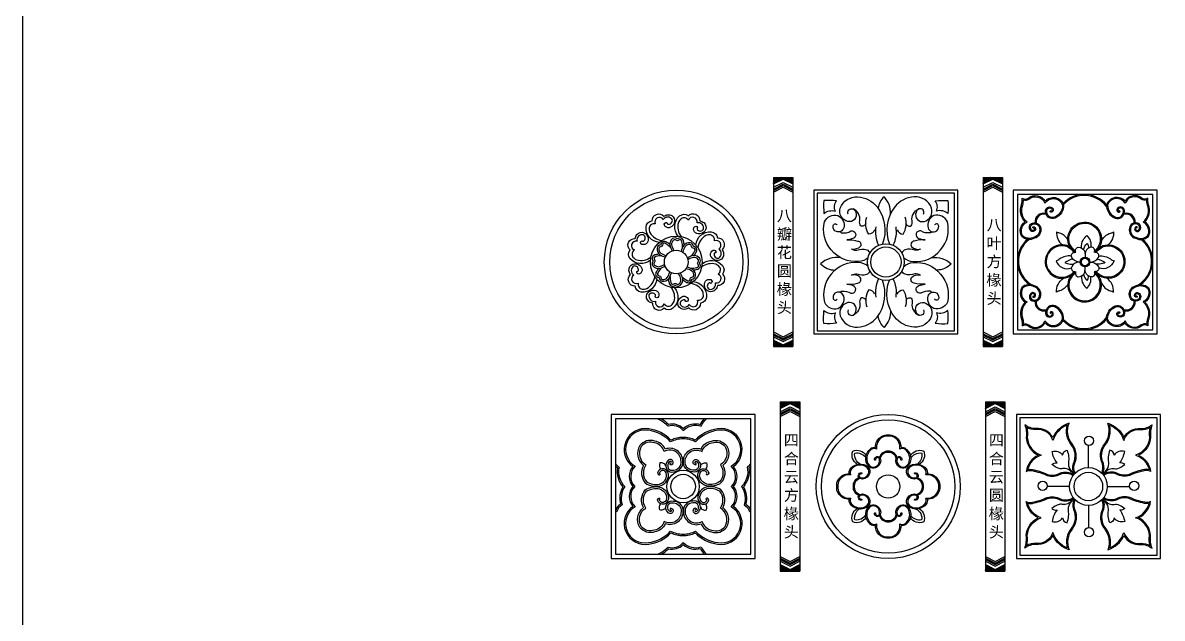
# Model space of a CAD drawing. Extents: x -66030 to 95157, y -13132 to 45879.
# Drawn here: x -66009 to -62842, y -458 to 1197 of the extents above; entities that cross this region are included whole.
import ezdxf

# ---------------------------------------------------------------- set-up
doc = ezdxf.new("R2010")
doc.units = 0
doc.header["$LTSCALE"] = 100
doc.header["$MEASUREMENT"] = 0
for name, color, linetype in [('3', 11, 'CONTINUOUS'), ('4', 121, 'CONTINUOUS'), ('BH', 21, 'CONTINUOUS'), ('TEXT', 105, 'CONTINUOUS')]:
    doc.layers.add(name, color=color, linetype=linetype)
doc.styles.add('HZ', font='simhei.ttf')

# ---------------------------------------------------------------- blocks, each defined once
blk = doc.blocks.new('A$C16F37A51')
at = {"layer": '3'}
for p, q in [((0, 469.8), (0, 0)), ((0, 469.8), (54.4, 469.8)), ((0, 469.8), (0, 451.8)), ((0, 451.8), (27.2, 465.4)), ((0, 442.5), (27.2, 456.1)), ((0, 437.8), (27.2, 451.4)), ((0, 434), (27.2, 447.6)), ((27.2, 465.4), (54.4, 451.8)), ((27.2, 456.1), (54.4, 442.5)), ((27.2, 451.4), (54.4, 437.8)), ((27.2, 447.6), (54.4, 434)), ((54.4, 469.8), (54.4, 0)), ((54.4, 469.8), (54.4, 451.8)), ((0, 429.3), (27.2, 442.9)), ((0, 442.5), (0, 437.8)), ((0, 434), (0, 429.3)), ((27.2, 442.9), (54.4, 429.3)), ((54.4, 442.5), (54.4, 437.8)), ((54.4, 434), (54.4, 429.3)), ((0, 40.5), (27.2, 26.9)), ((0, 35.8), (27.2, 22.2)), ((0, 32), (27.2, 18.4)), ((27.2, 26.9), (54.4, 40.5)), ((27.2, 22.2), (54.4, 35.8)), ((27.2, 18.4), (54.4, 32)), ((54.4, 35.8), (54.4, 40.5)), ((54.4, 27.3), (54.4, 32)), ((0, 27.3), (27.2, 13.7)), ((0, 18), (27.2, 4.4)), ((0, 0), (54.4, 0)), ((27.2, 13.7), (54.4, 27.3)), ((27.2, 4.4), (54.4, 18)), ((54.4, 0), (54.4, 18))]:
    blk.add_line(p, q, dxfattribs=at)
at = {"layer": 'BH'}
for p, q in [((11.9, 457.8), (0, 469.6)), ((10.5, 457), (0, 467.5)), ((9, 456.3), (0, 465.4)), ((7.6, 455.6), (0, 463.3)), ((6.2, 454.9), (0, 461.1)), ((4.8, 454.2), (0, 459)), ((3.4, 453.5), (0, 456.9)), ((2, 452.8), (0, 454.8)), ((0.6, 452.1), (0, 452.7)), ((13.3, 458.5), (1.9, 469.8)), ((14.7, 459.2), (4, 469.8)), ((16.1, 459.9), (6.2, 469.8)), ((17.5, 460.6), (8.3, 469.8)), ((18.9, 461.3), (10.4, 469.8)), ((20.4, 462), (12.5, 469.8)), ((21.8, 462.7), (14.7, 469.8)), ((23.2, 463.4), (16.8, 469.8)), ((24.6, 464.1), (18.9, 469.8)), ((26, 464.8), (21, 469.8)), ((27.9, 465.1), (23.1, 469.8)), ((32.1, 462.9), (25.3, 469.8)), ((36.4, 460.8), (27.4, 469.8)), ((40.6, 458.7), (29.5, 469.8)), ((44.9, 456.6), (31.6, 469.8)), ((49.1, 454.4), (33.7, 469.8)), ((53.4, 452.3), (35.9, 469.8)), ((54.4, 453.4), (38, 469.8)), ((54.4, 455.6), (40.1, 469.8)), ((54.4, 457.7), (42.2, 469.8)), ((54.4, 459.8), (44.4, 469.8)), ((54.4, 461.9), (46.5, 469.8)), ((54.4, 464), (48.6, 469.8)), ((54.4, 466.2), (50.7, 469.8)), ((54.4, 468.3), (52.8, 469.8)), ((15.9, 0), (0, 15.9)), ((13.8, 0), (0, 13.8)), ((11.7, 0), (0, 11.7)), ((9.6, 0), (0, 9.6)), ((7.5, 0), (0, 7.5)), ((5.3, 0), (0, 5.3)), ((3.2, 0), (0, 3.2)), ((1.1, 0), (0, 1.1)), ((18.1, 0), (0.1, 17.9)), ((20.2, 0), (4.4, 15.8)), ((22.3, 0), (8.6, 13.7)), ((24.4, 0), (12.9, 11.6)), ((26.6, 0), (17.1, 9.4)), ((28.7, 0), (21.4, 7.3)), ((30.8, 0), (25.6, 5.2)), ((32.9, 0), (28.1, 4.8)), ((35, 0), (29.5, 5.6)), ((37.2, 0), (30.9, 6.3)), ((39.3, 0), (32.3, 7)), ((41.4, 0), (33.7, 7.7)), ((43.5, 0), (35.1, 8.4)), ((45.6, 0), (36.6, 9.1)), ((47.8, 0), (38, 9.8)), ((49.9, 0), (39.4, 10.5)), ((52, 0), (40.8, 11.2)), ((54.1, 0), (42.2, 11.9)), ((54.4, 1.9), (43.6, 12.6)), ((54.4, 4), (45, 13.3)), ((54.4, 6.1), (46.5, 14)), ((54.4, 8.2), (47.9, 14.7)), ((54.4, 10.4), (49.3, 15.5)), ((54.4, 12.5), (50.7, 16.2)), ((54.4, 14.6), (52.1, 16.9)), ((54.4, 16.7), (53.5, 17.6))]:
    blk.add_line(p, q, dxfattribs=at)

msp = doc.modelspace()

# ---------------------------------------------------------------- linework, layer by layer
at = {"layer": '3', "color": 2}
msp.add_lwpolyline([(95156.9, -13132.3), (-66009.4, -13132.3), (-66009.4, 45878.9), (95156.9, 45878.9)], close=True, dxfattribs=at)
at = {"layer": '4'}
for p, q in [((-63047.4, -39), (-63047.4, 23)), ((-63099.9, -91.5), (-63161.9, -91.5)), ((-62994.9, -91.5), (-62933, -91.5)), ((-63047.4, -144), (-63047.4, -206))]:
    msp.add_line(p, q, dxfattribs=at)
for points in [[(-63801.3, 341.3), (-63419.3, 341.3), (-63419.3, 723.3), (-63801.3, 723.3)], [(-63244.7, 344.3), (-62868.7, 344.3), (-62868.7, 720.3), (-63244.7, 720.3)], [(-64361.9, -279.5), (-63985.9, -279.5), (-63985.9, 96.5), (-64361.9, 96.5)], [(-63238.4, -282.5), (-62856.4, -282.5), (-62856.4, 99.5), (-63238.4, 99.5)]]:
    msp.add_lwpolyline(points, close=True, dxfattribs=at)
for points in [[(-63782.7, 703, 0.048632), (-63782.5, 667, -0.247805), (-63750.5, 673.7, -0.29652), (-63747.3, 702.5, 0.055893)], [(-63437.8, 703, -0.048632), (-63438.1, 667, 0.247805), (-63470.1, 673.7, 0.29652), (-63473.3, 702.5, -0.055893)], [(-63782.7, 361.6, -0.048632), (-63782.5, 397.6, 0.247805), (-63750.5, 390.9, 0.29652), (-63747.3, 362.1, -0.055893)], [(-63437.8, 361.6, 0.048632), (-63438.1, 397.6, -0.247805), (-63470.1, 390.9, -0.29652), (-63473.3, 362.1, 0.055893)], [(-64033.8, -91.5, 0.357101), (-64034.3, -35.8, 0.800016), (-64078.1, 68.5, 0.172347), (-64140, 37.4, 0.110982), (-64173.9, 45, 0.110982), (-64207.8, 37.4, 0.172347), (-64269.7, 68.5, 0.800016), (-64313.5, -35.8, 0.357101), (-64313.9, -91.5, 0.357101), (-64313.5, -147.1, 0.800016), (-64269.7, -251.5, 0.172347), (-64207.8, -220.4, 0.110982), (-64173.9, -228, 0.110982), (-64140, -220.4, 0.172347), (-64078.1, -251.5, 0.800016), (-64034.3, -147.1, 0.357101)], [(-64039.2, -91.5, 0.413727), (-64040.4, -35.1, 0.836274), (-64077.5, 64.6, 0.180205), (-64139.1, 32.5, 0.120792), (-64173.9, 41, 0.120792), (-64208.7, 32.5, 0.180205), (-64270.3, 64.6, 0.836274), (-64307.3, -35.1, 0.413727), (-64308.6, -91.5, 0.413727), (-64307.3, -147.9, 0.836274), (-64270.3, -247.5, 0.180205), (-64208.7, -215.4, 0.120792), (-64173.9, -224, 0.120792), (-64139.1, -215.4, 0.180205), (-64077.5, -247.5, 0.836274), (-64040.4, -147.9, 0.413727)], [(-63565.6, -17.4, -0.804951), (-63568.6, -17.2, 0.793971), (-63579.3, -14, 0.337533), (-63570.9, -35.4, 0.194777), (-63556.8, -36.7, 0.273678), (-63544.3, -16.7, 0.248763), (-63556.4, 11.2, 0.298963), (-63571.5, 12.6, 0.28613), (-63586.4, 44.9, 0.147114), (-63603.9, 48.7, 0.147114), (-63621.3, 44.9, 0.28613), (-63636.2, 12.6, 0.298963), (-63651.4, 11.2, 0.248763), (-63663.4, -16.7, 0.273678), (-63650.9, -36.7, 0.194777), (-63636.8, -35.4, 0.337533), (-63628.4, -14, 0.793971), (-63639.1, -17.2, -0.804951), (-63642.1, -17.4, -0.796824), (-63625.8, -12.5, -0.34655), (-63635.1, -37.9, -0.202843), (-63651.9, -39.5, -0.278421), (-63666.4, -16.6, -0.246929), (-63653.1, 13.6, -0.217487), (-63639.5, 16.9, -0.252585), (-63622.9, 47.4, -0.146227), (-63603.9, 51.7, -0.146227), (-63584.8, 47.4, -0.252585), (-63568.2, 16.9, -0.217487), (-63554.6, 13.6, -0.246929), (-63541.3, -16.6, -0.278421), (-63555.8, -39.5, -0.202843), (-63572.6, -37.9, -0.34655), (-63581.9, -12.5, -0.796824)]]:
    msp.add_lwpolyline(points, format="xyb", close=True, dxfattribs=at)
for points in [[(-63715.1, 665.3, -0.269515), (-63713.5, 677.8, -0.5949), (-63694.2, 670.1, -0.613022), (-63716.5, 645.1, -0.42645), (-63737.1, 682, -0.330325), (-63689, 713.4, -0.216858), (-63634.6, 685.5, -0.256798), (-63619.9, 582.4, -0.256798)], [(-63597.5, 666.2, 0.203178), (-63615.3, 713.8, 0.175607), (-63632, 682)], [(-63505.4, 665.3, 0.269515), (-63507, 677.8, 0.5949), (-63526.4, 670.1, 0.613022), (-63504, 645.1, 0.42645), (-63483.4, 682, 0.330325), (-63531.5, 713.4, 0.216858), (-63585.9, 685.5, 0.256798), (-63600.7, 582.4, 0.256798)], [(-63200.9, 627, -0.19702), (-63201.5, 629.9, -0.608642), (-63194.8, 621.7, -0.561729), (-63207.8, 619.8, -0.56529), (-63202.5, 640.5, -0.473054), (-63180.1, 626.6, -0.390534), (-63197.2, 598.2, -0.299807), (-63232.8, 603, -0.392408), (-63223.2, 643.9, -0.285038), (-63233.2, 691.3, 0.087221), (-63231.3, 709.7, 0.287387), (-63214.5, 709.7, -0.459311), (-63167.8, 701.6, -0.559506), (-63116.3, 691.9, -0.30887), (-63140.2, 654, -0.515555), (-63166.3, 672.4, -0.662486), (-63149.1, 683.5, -0.357688), (-63145.2, 674.5, -0.514208), (-63153.8, 671.9, -0.552186), (-63152, 674.3)], [(-63200.9, 627, -0.652943), (-63197.7, 622.6, -0.524273), (-63205.2, 621.5, -0.589629), (-63201.5, 637.6, -0.47754), (-63183.1, 626, -0.395498), (-63198.2, 601, -0.298005), (-63230.4, 604.9, -0.427938), (-63218.1, 643.3, -0.317902), (-63230.1, 690.7, 0.123173), (-63228.4, 705.1, 0.219613), (-63212.7, 707.3, -0.511561), (-63168.4, 695.9, -0.610675), (-63119.2, 691.2, -0.303607), (-63141.4, 656.8, -0.516896), (-63163.2, 672.5, -0.658852), (-63149.9, 681.3, -0.289168), (-63147.5, 675.4, -0.400964), (-63152, 674.3, -0.559805)], [(-62912.6, 627, 0.19702), (-62911.9, 629.9, 0.608642), (-62918.7, 621.7, 0.561729), (-62905.7, 619.8, 0.56529), (-62911, 640.5, 0.473054), (-62933.3, 626.6, 0.390534), (-62916.3, 598.2, 0.299807), (-62880.7, 603, 0.392408), (-62890.3, 643.9, 0.285038), (-62880.3, 691.3, -0.087221), (-62882.1, 709.7, -0.287387), (-62898.9, 709.7, 0.459311), (-62945.6, 701.6, 0.559506), (-62997.1, 691.9, 0.30887), (-62973.3, 654, 0.515555), (-62947.2, 672.4, 0.662486), (-62964.3, 683.5, 0.357688), (-62968.2, 674.5, 0.514208), (-62959.6, 671.9, 0.552186), (-62961.5, 674.3)], [(-62912.6, 627, 0.652943), (-62915.8, 622.6, 0.524273), (-62908.2, 621.5, 0.589629), (-62912, 637.6, 0.47754), (-62930.3, 626, 0.395498), (-62915.3, 601, 0.298005), (-62883, 604.9, 0.427938), (-62895.3, 643.3, 0.317902), (-62883.3, 690.7, -0.123173), (-62885.1, 705.1, -0.219613), (-62900.7, 707.3, 0.511561), (-62945.1, 695.9, 0.610675), (-62994.2, 691.2, 0.303607), (-62972, 656.8, 0.516896), (-62950.2, 672.5, 0.658852), (-62963.5, 681.3, 0.289168), (-62965.9, 675.4, 0.400964), (-62961.5, 674.3, 0.559805)], [(-64240.1, 586.7, -0.408398), (-64277.1, 629.6, -0.350653), (-64260.1, 646.9, -0.702404), (-64227.7, 659.5, -0.125625), (-64216.2, 663.8, -0.325477), (-64198.4, 652.8, -0.42897), (-64212.5, 627.3, -0.316256), (-64226, 634.5, -0.689955), (-64218.8, 642, 0.189748), (-64216.8, 637.7, 0.575239), (-64204.2, 650.6, 0.538901), (-64229.1, 650.3, 0.949757), (-64251.5, 638.3, 0.417254), (-64268.2, 627.3, 0.110334), (-64266.6, 614, 0.227459), (-64233.3, 591.9, 0.227459)], [(-64187.8, 604.1, -0.408398), (-64183.6, 660.6, -0.350653), (-64159.4, 660.8, -0.702404), (-64127.5, 646.8, -0.125625), (-64116.4, 641.7, -0.325477), (-64111.6, 621.4, -0.42897), (-64139.5, 613.3, -0.316256), (-64144, 627.9, -0.689955), (-64133.6, 628.1, 0.189748), (-64135.3, 623.6, 0.575239), (-64117.2, 623.8, 0.538901), (-64135.1, 641.3, 0.949757), (-64159.4, 648.6, 0.417254), (-64179, 652.6, 0.110334), (-64187.2, 642.1, 0.227459), (-64179.3, 602.9, 0.227459)], [(-63666.5, 638.2, -0.43223), (-63680.2, 632.6, -0.205453), (-63683, 646.9, 0.348881), (-63701.6, 679.7)], [(-63554.1, 638.2, 0.43223), (-63540.3, 632.6, 0.205453), (-63537.5, 646.9, -0.348881), (-63519, 679.7)], [(-63659.8, 544.4, -0.178514), (-63686, 534, -0.251627), (-63762.5, 566, -0.243563), (-63781.1, 643.9, -0.375486), (-63743.5, 661.3, -0.361926), (-63727.5, 627, -0.419697), (-63747.9, 616.7, -0.324208), (-63757.2, 632.1, -0.782332), (-63745.6, 635.2)], [(-63641.6, 621.8, -0.320159), (-63658.1, 609.7, -0.222829), (-63663.6, 657)], [(-63578.9, 621.8, 0.320159), (-63562.5, 609.7, 0.222829), (-63556.9, 657)], [(-63560.7, 544.4, 0.178514), (-63534.6, 534, 0.251627), (-63458.1, 566, 0.243563), (-63439.4, 643.9, 0.375486), (-63477.1, 661.3, 0.361926), (-63493.1, 627, 0.419697), (-63472.6, 616.7, 0.324208), (-63463.4, 632.1, 0.782332), (-63475, 635.2)], [(-63083.8, 559.3, -0.119553), (-63102.4, 581.9, -0.582567), (-63046.9, 642, -0.629567), (-63029.7, 559.3)], [(-63083.4, 562.8, -0.110978), (-63099.6, 583, -0.580806), (-63047.6, 639, -0.614828), (-63030.1, 562.9)], [(-64264.8, 537.4, -0.408398), (-64321.3, 541.6, -0.350653), (-64321.5, 565.8, -0.702404), (-64307.5, 597.7, -0.125625), (-64302.4, 608.9, -0.325477), (-64282.1, 613.6, -0.42897), (-64274, 585.7, -0.316256), (-64288.6, 581.2, -0.689955), (-64288.8, 591.6, 0.189748), (-64284.4, 590, 0.575239), (-64284.6, 608, 0.538901), (-64302, 590.2, 0.949757), (-64309.3, 565.8, 0.417254), (-64313.4, 546.2, 0.110334), (-64302.9, 538, 0.227459), (-64263.7, 546, 0.227459)], [(-64138.6, 579.4, -0.408398), (-64095.6, 616.3, -0.350653), (-64078.4, 599.4, -0.702404), (-64065.7, 567, -0.125625), (-64061.4, 555.5, -0.325477), (-64072.4, 537.7, -0.42897), (-64097.9, 551.8, -0.316256), (-64090.7, 565.2, -0.689955), (-64083.2, 558.1, 0.189748), (-64087.6, 556.1, 0.575239), (-64074.6, 543.4, 0.538901), (-64074.9, 568.4, 0.949757), (-64087, 590.8, 0.417254), (-64098, 607.5, 0.110334), (-64111.2, 605.9, 0.227459), (-64133.3, 572.5, 0.227459)], [(-63735.5, 617.6, 0.755907), (-63732.6, 613.6, 0.184489), (-63707.7, 618.6, -0.989185), (-63701.8, 597.9, -0.062992), (-63718.9, 593.8, -0.096609), (-63688.8, 590.7, -0.548969), (-63681.4, 575.3, -0.271599), (-63706, 568.4, 0.167418), (-63690.8, 565.5, -0.13384), (-63663.7, 566.5, -0.193026), (-63654.7, 557.4, -0.193026)], [(-63485, 617.6, -0.755907), (-63487.9, 613.6, -0.184489), (-63512.9, 618.6, 0.989185), (-63518.7, 597.9, 0.062992), (-63501.6, 593.8, 0.096609), (-63531.8, 590.7, 0.548969), (-63539.1, 575.3, 0.271599), (-63514.5, 568.4, -0.167418), (-63529.8, 565.5, 0.13384), (-63556.8, 566.5, 0.193026), (-63565.9, 557.4, 0.193026)], [(-63104.6, 594.7, 0.178234), (-63127.7, 612.8, -0.218952), (-63136, 616.3, 0.240963), (-63120.6, 580.2, 0.240963)], [(-63066.6, 571.4, -0.170825), (-63061.9, 593.1, -0.088553), (-63051.7, 605.7, -0.244799), (-63040.6, 573.6)], [(-63012, 588.6, -0.220127), (-62985.7, 612.8, 0.218952), (-62977.5, 616.3, -0.240963), (-62992.8, 580.2, -0.240963)], [(-64211, 581.4, 0.038078), (-64219.2, 587, 0.644619), (-64236.2, 579.7, 0.350721), (-64246.5, 571.1, 0.259829), (-64239.3, 553.2, 0.086027), (-64223, 546)], [(-64209.1, 572.9, 0.069172), (-64222.3, 583, 0.677332), (-64231.2, 579.6, -0.399306), (-64236.1, 574.7, 0.343145), (-64241.5, 570.2, 0.252675), (-64236.3, 557.2, 0.091942), (-64220.5, 550.5)], [(-64171, 579.8, 0.038078), (-64172.8, 589.5, 0.644619), (-64190, 596.4, 0.350721), (-64203.4, 597.5, 0.259829), (-64210.9, 579.8, 0.086027), (-64204.5, 563.2)], [(-64175.6, 572.4, 0.069172), (-64177.8, 588.8, 0.677332), (-64186.5, 592.8, -0.399306), (-64193.4, 592.8, 0.343145), (-64200.4, 593.4, 0.252675), (-64206, 580.5, 0.091942), (-64199.5, 564.6)], [(-64143.8, 550.3, 0.038078), (-64138.2, 558.5, 0.644619), (-64145.5, 575.5, 0.350721), (-64154.2, 585.7, 0.259829), (-64172.1, 578.5, 0.086027), (-64179.3, 562.3)], [(-64152.3, 548.3, 0.069172), (-64142.3, 561.5, 0.677332), (-64145.6, 570.5, -0.399306), (-64150.5, 575.4, 0.343145), (-64155, 580.8, 0.252675), (-64168, 575.6, 0.091942), (-64174.7, 559.8)], [(-63083.8, 559.3, 0.119553), (-63106.3, 578, 0.582567), (-63166.4, 522.5, 0.629567), (-63083.8, 505.3)], [(-63087.3, 559, 0.110978), (-63107.4, 575.2, 0.580806), (-63163.5, 523.2, 0.614828), (-63087.3, 505.6)], [(-63070, 532.3, -0.303937), (-63093.6, 545.2, -0.578533), (-63085.9, 559, -0.06427), (-63082.1, 559.4, -0.519298), (-63075.8, 573.8, -0.312385), (-63057.6, 560.8, -0.052343), (-63056.7, 545.6)], [(-63060.8, 566.5, -0.17074), (-63050.7, 584, -0.119578), (-63046.7, 571.5, -0.119578)], [(-63043.4, 532.3, 0.303937), (-63019.8, 545.2, 0.578533), (-63027.6, 559, 0.06427), (-63031.3, 559.4, 0.519298), (-63037.7, 573.8, 0.312385), (-63055.8, 560.8, 0.052343), (-63056.7, 545.6)], [(-63029.7, 559.3, -0.119553), (-63007.1, 578, -0.582567), (-62947.1, 522.5, -0.629567), (-63029.7, 505.3)], [(-63026.2, 559, -0.110978), (-63006, 575.2, -0.580806), (-62950, 523.2, -0.614828), (-63026.1, 505.6)], [(-64240.5, 554.3, 0.038078), (-64250.2, 552.4, 0.644619), (-64257.1, 535.3, 0.350721), (-64258.2, 521.9, 0.259829), (-64240.5, 514.3, 0.086027), (-64223.9, 520.7)], [(-64233.1, 549.7, 0.069172), (-64249.5, 547.4, 0.677332), (-64253.5, 538.7, -0.399306), (-64253.5, 531.8, 0.343145), (-64254.2, 524.8, 0.252675), (-64241.2, 519.3, 0.091942), (-64225.3, 525.7)], [(-64145.5, 510.2, 0.038078), (-64135.7, 512.1, 0.644619), (-64128.8, 529.2, 0.350721), (-64127.7, 542.6, 0.259829), (-64145.5, 550.2, 0.086027), (-64162.1, 543.8)], [(-64152.8, 514.9, 0.069172), (-64136.4, 517.1, 0.677332), (-64132.4, 525.8, -0.399306), (-64132.5, 532.7, 0.343145), (-64131.8, 539.7, 0.252675), (-64144.7, 545.2, 0.091942), (-64160.6, 538.8)], [(-63736.3, 544.2, 0.234992), (-63791.8, 527.2, 0.218375), (-63751.3, 510.1)], [(-63484.3, 544.2, -0.234992), (-63428.7, 527.2, -0.218375), (-63469.3, 510.1)], [(-63094.8, 548.9, 0.186897), (-63127.3, 540.9, -0.152478), (-63137.3, 535.4, 0.408933), (-63094.8, 515.7, 0.408933)], [(-63090.3, 540.4, 0.121484), (-63112.9, 530.6, 0.036176), (-63106.1, 528.5, 0.133536), (-63088.1, 526.4, 0.133536)], [(-63023.1, 540.4, -0.121484), (-63000.6, 530.6, -0.036176), (-63007.4, 528.5, -0.133536), (-63025.3, 526.4, -0.133536)], [(-63018.6, 548.9, -0.186897), (-62986.2, 540.9, 0.152478), (-62976.2, 535.4, -0.408933), (-63018.6, 515.7, -0.408933)], [(-64247.4, 485.1, -0.408398), (-64290.4, 448.2, -0.350653), (-64307.6, 465.1, -0.702404), (-64320.2, 497.5, -0.125625), (-64324.6, 509, -0.325477), (-64313.5, 526.8, -0.42897), (-64288.1, 512.8, -0.316256), (-64295.2, 499.3, -0.689955), (-64302.7, 506.4, 0.189748), (-64298.4, 508.4, 0.575239), (-64311.3, 521.1, 0.538901), (-64311.1, 496.1, 0.949757), (-64299, 473.7, 0.417254), (-64288, 457, 0.110334), (-64274.7, 458.6, 0.227459), (-64252.7, 492, 0.227459)], [(-64242.1, 514.2, 0.038078), (-64247.7, 506, 0.644619), (-64240.5, 489, 0.350721), (-64231.8, 478.8, 0.259829), (-64213.9, 486, 0.086027), (-64206.7, 502.2)], [(-64233.7, 516.2, 0.069172), (-64243.7, 503, 0.677332), (-64240.4, 494, -0.399306), (-64235.5, 489.2, 0.343145), (-64231, 483.7, 0.252675), (-64217.9, 488.9, 0.091942), (-64211.2, 504.8)], [(-64176.9, 491.6, 0.069172), (-64163.7, 481.5, 0.677332), (-64154.7, 484.9, -0.399306), (-64149.9, 489.8, 0.343145), (-64144.4, 494.3, 0.252675), (-64149.7, 507.3, 0.091942), (-64165.5, 514)], [(-64174.9, 483.1, 0.038078), (-64166.8, 477.5, 0.644619), (-64149.7, 484.8, 0.350721), (-64139.5, 493.5, 0.259829), (-64146.7, 511.3, 0.086027), (-64163, 518.6)], [(-64121.2, 527.1, -0.408398), (-64064.7, 522.9, -0.350653), (-64064.4, 498.7, -0.702404), (-64078.4, 466.8, -0.125625), (-64083.5, 455.6, -0.325477), (-64103.9, 450.9, -0.42897), (-64112, 478.8, -0.316256), (-64097.3, 483.3, -0.689955), (-64097.1, 472.9, 0.189748), (-64101.6, 474.5, 0.575239), (-64101.4, 456.5, 0.538901), (-64083.9, 474.3, 0.949757), (-64076.6, 498.7, 0.417254), (-64072.6, 518.3, 0.110334), (-64083.1, 526.5, 0.227459), (-64122.3, 518.5, 0.227459)], [(-63659.8, 520.2, 0.178514), (-63686, 530.6, 0.251627), (-63762.5, 498.6, 0.243563), (-63781.1, 420.7, 0.375486), (-63743.5, 403.3, 0.361926), (-63727.5, 437.6, 0.419697), (-63747.9, 447.9, 0.324208), (-63757.2, 432.5, 0.782332), (-63745.6, 429.4)], [(-63735.5, 447, -0.755907), (-63732.6, 451, -0.184489), (-63707.7, 446, 0.989185), (-63701.8, 466.7, 0.062992), (-63718.9, 470.8, 0.096609), (-63688.8, 473.9, 0.548969), (-63681.4, 489.3, 0.271599), (-63706, 496.2, -0.167418), (-63690.8, 499.1, 0.13384), (-63663.7, 498.1, 0.193026), (-63654.7, 507.2, 0.193026)], [(-63485, 447, 0.755907), (-63487.9, 451, 0.184489), (-63512.9, 446, -0.989185), (-63518.7, 466.7, -0.062992), (-63501.6, 470.8, -0.096609), (-63531.8, 473.9, -0.548969), (-63539.1, 489.3, -0.271599), (-63514.5, 496.2, 0.167418), (-63529.8, 499.1, -0.13384), (-63556.8, 498.1, -0.193026), (-63565.9, 507.2, -0.193026)], [(-63560.7, 520.2, -0.178514), (-63534.6, 530.6, -0.251627), (-63458.1, 498.6, -0.243563), (-63439.4, 420.7, -0.375486), (-63477.1, 403.3, -0.361926), (-63493.1, 437.6, -0.419697), (-63472.6, 447.9, -0.324208), (-63463.4, 432.5, -0.782332), (-63475, 429.4)], [(-63070, 532.3, 0.303937), (-63093.6, 519.4, 0.578533), (-63085.9, 505.6, 0.06427), (-63082.1, 505.2, 0.519298), (-63075.8, 490.8, 0.312385), (-63057.6, 503.8, 0.052343), (-63056.7, 519)], [(-63043.4, 532.3, -0.303937), (-63019.8, 519.4, -0.578533), (-63027.6, 505.6, -0.06427), (-63031.3, 505.2, -0.519298), (-63037.7, 490.8, -0.312385), (-63055.8, 503.8, -0.052343), (-63056.7, 519)], [(-64215, 484.7, 0.038078), (-64213.1, 475, 0.644619), (-64196, 468.1, 0.350721), (-64182.6, 467, 0.259829), (-64175, 484.7, 0.086027), (-64181.4, 501.3)], [(-64210.4, 492.1, 0.069172), (-64208.2, 475.7, 0.677332), (-64199.4, 471.7, -0.399306), (-64192.6, 471.7, 0.343145), (-64185.5, 471.1, 0.252675), (-64180, 484, 0.091942), (-64186.4, 499.9)], [(-64145.8, 477.8, -0.408398), (-64108.9, 434.9, -0.350653), (-64125.8, 417.6, -0.702404), (-64158.3, 405, -0.125625), (-64169.7, 400.7, -0.325477), (-64187.5, 411.7, -0.42897), (-64173.5, 437.2, -0.316256), (-64160, 430, -0.689955), (-64167.2, 422.5, 0.189748), (-64169.2, 426.8, 0.575239), (-64181.8, 413.9, 0.538901), (-64156.8, 414.2, 0.949757), (-64134.4, 426.3, 0.417254), (-64117.7, 437.2, 0.110334), (-64119.3, 450.5, 0.227459), (-64152.7, 472.6, 0.227459)], [(-63715.1, 399.3, 0.269515), (-63713.5, 386.8, 0.5949), (-63694.2, 394.5, 0.613022), (-63716.5, 419.5, 0.42645), (-63737.1, 382.6, 0.330325), (-63689, 351.2, 0.216858), (-63634.6, 379.1, 0.256798), (-63619.9, 482.2, 0.256798)], [(-63505.4, 399.3, -0.269515), (-63507, 386.8, -0.5949), (-63526.4, 394.5, -0.613022), (-63504, 419.5, -0.42645), (-63483.4, 382.6, -0.330325), (-63531.5, 351.2, -0.216858), (-63585.9, 379.1, -0.256798), (-63600.7, 482.2, -0.256798)], [(-63104.6, 469.9, -0.178234), (-63127.7, 451.8, 0.218952), (-63136, 448.3, -0.267976), (-63117.1, 487, -0.240963)], [(-63083.8, 505.3, 0.119553), (-63102.4, 482.7, 0.582567), (-63046.9, 422.6, 0.629567), (-63029.7, 505.3)], [(-63083.4, 501.8, 0.110978), (-63099.6, 481.6, 0.580806), (-63047.6, 425.6, 0.614828), (-63030.1, 501.7)], [(-63066.6, 493.2, 0.170825), (-63061.9, 471.5, 0.088553), (-63051.7, 458.9, 0.244799), (-63040.6, 491)], [(-63060.8, 498.1, 0.17074), (-63050.7, 480.6, 0.119578), (-63046.7, 493.1, 0.119578)], [(-63012, 476, 0.220127), (-62985.7, 451.8, -0.218952), (-62977.5, 448.3, 0.267976), (-62996.3, 487, 0.240963)], [(-64198.1, 460.4, -0.408398), (-64202.4, 403.9, -0.350653), (-64226.5, 403.7, -0.702404), (-64258.4, 417.7, -0.125625), (-64269.6, 422.8, -0.325477), (-64274.4, 443.2, -0.42897), (-64246.4, 451.2, -0.316256), (-64242, 436.6, -0.689955), (-64252.3, 436.4, 0.189748), (-64250.7, 440.9, 0.575239), (-64268.8, 440.7, 0.538901), (-64250.9, 423.2, 0.949757), (-64226.5, 415.9, 0.417254), (-64207, 411.9, 0.110334), (-64198.7, 422.4, 0.227459), (-64206.7, 461.6, 0.227459)], [(-63641.6, 442.8, 0.320159), (-63658.1, 454.9, 0.222829), (-63663.6, 407.6)], [(-63578.9, 442.8, -0.320159), (-63562.5, 454.9, -0.222829), (-63556.9, 407.6)], [(-63200.9, 437.6, 0.19702), (-63201.5, 434.7, 0.608642), (-63194.8, 442.9, 0.561729), (-63207.8, 444.8, 0.56529), (-63202.5, 424.1, 0.473054), (-63180.1, 438, 0.390534), (-63197.2, 466.4, 0.299807), (-63232.8, 461.6, 0.392408), (-63223.2, 420.7, 0.285038), (-63233.2, 373.3, -0.087221), (-63231.3, 354.9, -0.287387), (-63214.5, 354.9, 0.459311), (-63167.8, 363, 0.559506), (-63116.3, 372.7, 0.30887), (-63140.2, 410.6, 0.515555), (-63166.3, 392.2, 0.662486), (-63149.1, 381.1, 0.357688), (-63145.2, 390.1, 0.514208), (-63153.8, 392.7, 0.552186), (-63152, 390.3)], [(-63200.9, 437.6, 0.652943), (-63197.7, 442, 0.524273), (-63205.2, 443.1, 0.589629), (-63201.5, 426.9, 0.47754), (-63183.1, 438.6, 0.395498), (-63198.2, 463.6, 0.298005), (-63230.4, 459.7, 0.427938), (-63218.1, 421.3, 0.317902), (-63230.1, 373.9, -0.123173), (-63228.4, 359.5, -0.219613), (-63212.7, 357.3, 0.511561), (-63168.4, 368.7, 0.610675), (-63119.2, 373.4, 0.303607), (-63141.4, 407.8, 0.516896), (-63163.2, 392.1, 0.658852), (-63149.9, 383.3, 0.289168), (-63147.5, 389.2, 0.400964), (-63152, 390.3, 0.559805)], [(-62912.6, 437.6, -0.19702), (-62911.9, 434.7, -0.608642), (-62918.7, 442.9, -0.561729), (-62905.7, 444.8, -0.56529), (-62911, 424.1, -0.473054), (-62933.3, 438, -0.390534), (-62916.3, 466.4, -0.299807), (-62880.7, 461.6, -0.392408), (-62890.3, 420.7, -0.285038), (-62880.3, 373.3, 0.087221), (-62882.1, 354.9, 0.287387), (-62898.9, 354.9, -0.459311), (-62945.6, 363, -0.559506), (-62997.1, 372.7, -0.30887), (-62973.3, 410.6, -0.515555), (-62947.2, 392.2, -0.662486), (-62964.3, 381.1, -0.357688), (-62968.2, 390.1, -0.514208), (-62959.6, 392.7, -0.552186), (-62961.5, 390.3)], [(-62912.6, 437.6, -0.652943), (-62915.8, 442, -0.524273), (-62908.2, 443.1, -0.589629), (-62912, 426.9, -0.47754), (-62930.3, 438.6, -0.395498), (-62915.3, 463.6, -0.298005), (-62883, 459.7, -0.427938), (-62895.3, 421.3, -0.317902), (-62883.3, 373.9, 0.123173), (-62885.1, 359.5, 0.219613), (-62900.7, 357.3, -0.511561), (-62945.1, 368.7, -0.610675), (-62994.2, 373.4, -0.303607), (-62972, 407.8, -0.516896), (-62950.2, 392.1, -0.658852), (-62963.5, 383.3, -0.289168), (-62965.9, 389.2, -0.400964), (-62961.5, 390.3, -0.559805)], [(-63666.5, 426.4, 0.43223), (-63680.2, 432, 0.205453), (-63683, 417.7, -0.348881), (-63701.6, 384.9)], [(-63554.1, 426.4, -0.43223), (-63540.3, 432, -0.205453), (-63537.5, 417.7, 0.348881), (-63519, 384.9)], [(-63597.5, 398.4, -0.203178), (-63615.3, 350.8, -0.175607), (-63632, 382.6)], [(-64244.5, 96.5, -0.114151), (-64215.8, 77, -0.298813), (-64173.9, 64.4, -0.288134), (-64123.6, 76, -0.155643), (-64108.5, 96.5, -0.155643)], [(-64234.9, 96.5, -0.078425), (-64214.5, 81.5, -0.257847), (-64173.6, 70.1, -0.247099), (-64125.9, 80.9, -0.105717), (-64114.8, 96.5, -0.105717)], [(-63084.3, -54.1, -0.202873), (-63086.4, -28.5, 0.297632), (-63093, 26.9, -0.263247), (-63101.2, 84.3, 0.213893), (-63146.4, 44.3, 0.324171), (-63193.1, 69.5, -0.172094), (-63224.4, 80.2, -0.124817), (-63220.3, 44.9, 0.274178), (-63186.9, -4.4, 0.252321), (-63220.3, -50, -0.205569), (-63203.9, -47.4, -0.057422), (-63162.3, -60.7, 0.19891), (-63125.4, -57.2, -0.240031), (-63089.8, -60.5)], [(-63086.5, -56.4, -0.211781), (-63089.1, -27.3, 0.299117), (-63095.4, 25, -0.236335), (-63106, 79.4, 0.219826), (-63146.4, 36, 0.37565), (-63192.9, 66.5, -0.130288), (-63219, 73, -0.094669), (-63217.3, 44.7, 0.308971), (-63178.8, -4.3, 0.26053), (-63216.3, -44.9, -0.138365), (-63203.2, -44.5, -0.057062), (-63161.2, -57.9, 0.198753), (-63126.6, -54.4, -0.242908), (-63088, -58.1, -0.24112)], [(-63010.6, -54.1, 0.202873), (-63008.5, -28.5, -0.297632), (-63001.9, 26.9, 0.263247), (-62993.7, 84.3, -0.213893), (-62948.5, 44.3, -0.324171), (-62901.8, 69.5, 0.172094), (-62870.5, 80.2, 0.124817), (-62874.6, 44.9, -0.274178), (-62908, -4.4, -0.252321), (-62874.6, -50, 0.205569), (-62891, -47.4, 0.057422), (-62932.6, -60.7, -0.19891), (-62969.5, -57.2, 0.240031), (-63005.1, -60.5)], [(-63008.4, -56.4, 0.211781), (-63005.8, -27.3, -0.299117), (-62999.5, 25, 0.236335), (-62988.9, 79.4, -0.219826), (-62948.5, 36, -0.37565), (-62902, 66.5, 0.130288), (-62875.9, 73, 0.094669), (-62877.6, 44.7, -0.308971), (-62916.1, -4.3, -0.26053), (-62878.6, -44.9, 0.138365), (-62891.7, -44.5, 0.057062), (-62933.7, -57.9, -0.198753), (-62968.3, -54.4, 0.242908), (-63006.9, -58.1, 0.24112)], [(-64208.2, -31.4, 0.439305), (-64201.3, -22.7, 0.548493), (-64215.1, -18.7, 0.395895), (-64218.1, -45.1, 0.277758), (-64200.3, -51, 0.438108), (-64174.7, -21.4, 0.523128), (-64223.7, 12.4, 0.248324), (-64252.5, 34.5, 0.321294), (-64294.4, 22.2, 0.379596), (-64284.2, -32.9, 0.315582), (-64279, -81.7, 0.218368), (-64238.8, -89.7, 0.241597), (-64216.4, -69.5, 0.298647), (-64220.3, -46.6, 0.564885), (-64244.1, -51.3, 0.678031), (-64238.4, -58.7)], [(-64139.5, -31.4, -0.439305), (-64146.5, -22.7, -0.548493), (-64132.7, -18.7, -0.395895), (-64129.7, -45.1, -0.277758), (-64147.4, -51, -0.438108), (-64173.1, -21.4, -0.523128), (-64124.1, 12.4, -0.248324), (-64095.2, 34.5, -0.321294), (-64053.3, 22.2, -0.379596), (-64063.6, -32.9, -0.315582), (-64068.7, -81.7, -0.218368), (-64109, -89.7, -0.241597), (-64131.3, -69.5, -0.298647), (-64127.5, -46.6, -0.564885), (-64103.6, -51.3, -0.678031), (-64109.3, -58.7)], [(-64208.2, -31.4, -0.735764), (-64208.6, -26.5, 0.404556), (-64206.2, -23.7, 0.521249), (-64211.8, -22.4, 0.393599), (-64214.2, -42, 0.283703), (-64201, -46, 0.448526), (-64179.7, -21.7, 0.578801), (-64226.4, 5.5, 0.291795), (-64253.7, 29.7, 0.322269), (-64290.3, 19.3, 0.412385), (-64277.4, -31.5, 0.3446), (-64275.6, -78, 0.214554), (-64240, -84.8, 0.242278), (-64221.1, -67.6, 0.301158), (-64224, -50, 0.583884), (-64239.6, -53.5, 0.284866), (-64239.2, -54.3, -0.252103), (-64238.4, -58.7)], [(-64139.5, -31.4, 0.735764), (-64139.1, -26.5, -0.404556), (-64141.6, -23.7, -0.521249), (-64136, -22.4, -0.393599), (-64133.6, -42, -0.283703), (-64146.8, -46, -0.448526), (-64168.1, -21.7, -0.578801), (-64121.3, 5.5, -0.291795), (-64094, 29.7, -0.322269), (-64057.4, 19.3, -0.412385), (-64070.4, -31.5, -0.3446), (-64072.1, -78, -0.214554), (-64107.7, -84.8, -0.242278), (-64126.7, -67.6, -0.301158), (-64123.8, -50, -0.583884), (-64108.1, -53.5, -0.284866), (-64108.5, -54.3, 0.252103), (-64109.3, -58.7)], [(-63689.8, -29.9, -0.35998), (-63702.4, 7, -0.368762), (-63665.4, -5.4, -0.368762)], [(-63681.6, -28.9, -0.328034), (-63696.8, 1.5, -0.266812), (-63666.3, -10.5, -0.266812)], [(-63579.7, -9.9, 0.349878), (-63603.9, 6.3, 0.349878), (-63628, -9.9)], [(-63581.9, -12.5, 0.374257), (-63603.9, 3.3, 0.374257), (-63625.8, -12.5)], [(-63542.3, -5.6, -0.35998), (-63505.3, 7, -0.368762), (-63517.7, -30, -0.368762)], [(-63541.2, -13.8, -0.328034), (-63510.8, 1.4, -0.266812), (-63522.8, -29.1, -0.266812)], [(-63092.4, -52.1, -0.077914), (-63101.5, -45, 0.142912), (-63116.1, -41.1, -0.119096), (-63128.9, -41.7, -0.070442), (-63149.1, -30.2, -0.207542), (-63134.7, -26.1, -0.115898), (-63148.4, 6, -0.325721), (-63119.3, -4.2, -0.319643), (-63106.9, 9.7, -0.094149), (-63102.6, -9.4, -0.107459), (-63103, -23.5, 0.149286), (-63098.9, -43.7, 0.077458), (-63087.1, -57.1)], [(-63002.5, -52.1, 0.077914), (-62993.4, -45, -0.142912), (-62978.8, -41.1, 0.119096), (-62966, -41.7, 0.070442), (-62945.8, -30.2, 0.207542), (-62960.2, -26.1, 0.115898), (-62946.5, 6, 0.325721), (-62975.6, -4.2, 0.319643), (-62988, 9.7, 0.094149), (-62992.3, -9.4, 0.107459), (-62991.9, -23.5, -0.149286), (-62996, -43.7, -0.077458), (-63007.8, -57.1)], [(-64361.9, -28.1, 0.051743), (-64352.1, -38.1, 0.248579), (-64336.4, -91.5, 0.212977), (-64343.6, -142.4, 0.178968), (-64358, -160.6, -0.103098), (-64361.9, -162.6)], [(-64221.8, -35.5, 0.41891), (-64238.5, -26.2, 0.310987), (-64236, -43)], [(-64125.9, -35.5, -0.41891), (-64109.2, -26.2, -0.310987), (-64111.7, -43)], [(-63985.9, -28.1, -0.051743), (-63995.7, -38.1, -0.248579), (-64011.3, -91.5, -0.212977), (-64004.1, -142.4, -0.178968), (-63989.7, -160.6, 0.103098), (-63985.9, -162.6)], [(-63677.9, -129.8, -0.796824), (-63682.8, -113.4, -0.34655), (-63657.4, -122.8, -0.202843), (-63655.9, -139.6, -0.278421), (-63678.7, -154.1, -0.246929), (-63709, -140.8, -0.217487), (-63712.3, -127.1, -0.252585), (-63742.8, -110.5, -0.146227), (-63747.1, -91.5, -0.146227), (-63742.8, -72.5, -0.252585), (-63712.3, -55.9, -0.217487), (-63709, -42.3, -0.246929), (-63678.7, -29, -0.278421), (-63655.9, -43.5, -0.202843), (-63657.4, -60.3, -0.34655), (-63682.8, -69.6, -0.796824), (-63677.9, -53.3)], [(-63529.8, -53.3, -0.796824), (-63524.9, -69.6, -0.34655), (-63550.3, -60.3, -0.202843), (-63551.9, -43.5, -0.278421), (-63529, -29, -0.246929), (-63498.7, -42.3, -0.217487), (-63495.4, -55.9, -0.252585), (-63464.9, -72.5, -0.146227), (-63460.6, -91.5, -0.146227), (-63464.9, -110.5, -0.252585), (-63495.4, -127.1, -0.217487), (-63498.7, -140.8, -0.246929), (-63529, -154.1, -0.278421), (-63551.9, -139.6, -0.202843), (-63550.3, -122.8, -0.34655), (-63524.9, -113.4, -0.796824), (-63529.8, -129.8)], [(-64361.9, -34.3, 0.026688), (-64356.4, -39.7, 0.225774), (-64341.4, -92, 0.18961), (-64348.2, -140.7, 0.148937), (-64361.4, -158, -0.021709), (-64361.9, -158.3)], [(-63985.9, -34.3, -0.026688), (-63991.3, -39.7, -0.225774), (-64006.4, -92, -0.18961), (-63999.5, -140.7, -0.148937), (-63986.4, -158, 0.021709), (-63985.9, -158.3)], [(-63677.9, -53.3, -0.804951), (-63678.1, -56.3, 0.793971), (-63681.4, -67, 0.337533), (-63659.9, -58.6, 0.194777), (-63658.7, -44.5, 0.273678), (-63678.7, -32, 0.248763), (-63706.5, -44, 0.298963), (-63708, -59.2, 0.28613), (-63740.2, -74.1, 0.147114), (-63744.1, -91.5, 0.147114), (-63740.2, -109, 0.28613), (-63708, -123.9, 0.298963), (-63706.5, -139, 0.248763), (-63678.7, -151, 0.273678), (-63658.7, -138.5, 0.194777), (-63659.9, -124.5, 0.337533), (-63681.4, -116.1, 0.793971), (-63678.1, -126.8, -0.804951), (-63677.9, -129.8)], [(-63529.8, -129.8, -0.804951), (-63529.6, -126.8, 0.793971), (-63526.3, -116.1, 0.337533), (-63547.8, -124.5, 0.194777), (-63549, -138.5, 0.273678), (-63529, -151, 0.248763), (-63501.2, -139, 0.298963), (-63499.7, -123.9, 0.28613), (-63467.5, -109, 0.147114), (-63463.6, -91.5, 0.147114), (-63467.5, -74.1, 0.28613), (-63499.7, -59.2, 0.298963), (-63501.2, -44, 0.248763), (-63529, -32, 0.273678), (-63549, -44.5, 0.194777), (-63547.8, -58.6, 0.337533), (-63526.3, -67, 0.793971), (-63529.6, -56.3, -0.804951), (-63529.8, -53.3)], [(-64208.2, -151.5, -0.439305), (-64201.3, -160.3, -0.548493), (-64215.1, -164.3, -0.395895), (-64218.1, -137.9, -0.277758), (-64200.3, -131.9, -0.438108), (-64174.7, -161.6, -0.523128), (-64223.7, -195.3, -0.248324), (-64252.5, -217.5, -0.321294), (-64294.4, -205.1, -0.379596), (-64284.2, -150, -0.315582), (-64279, -101.2, -0.218368), (-64238.8, -93.3, -0.241597), (-64216.4, -113.5, -0.298647), (-64220.3, -136.4, -0.564885), (-64244.1, -131.6, -0.678031), (-64238.4, -124.2)], [(-64139.5, -151.5, 0.439305), (-64146.5, -160.3, 0.548493), (-64132.7, -164.3, 0.395895), (-64129.7, -137.9, 0.277758), (-64147.4, -131.9, 0.438108), (-64173.1, -161.6, 0.523128), (-64124.1, -195.3, 0.248324), (-64095.2, -217.5, 0.321294), (-64053.3, -205.1, 0.379596), (-64063.6, -150, 0.315582), (-64068.7, -101.2, 0.218368), (-64109, -93.3, 0.241597), (-64131.3, -113.5, 0.298647), (-64127.5, -136.4, 0.564885), (-64103.6, -131.6, 0.678031), (-64109.3, -124.2)], [(-63685.4, -67.4, 0.349878), (-63701.7, -91.5, 0.349878), (-63685.4, -115.7)], [(-63682.8, -69.6, 0.374257), (-63698.7, -91.5, 0.374257), (-63682.8, -113.4)], [(-63524.9, -113.4, 0.374257), (-63509, -91.5, 0.374257), (-63524.9, -69.6)], [(-63522.3, -115.7, 0.349878), (-63506, -91.5, 0.349878), (-63522.3, -67.4)], [(-64208.2, -151.5, 0.735764), (-64208.6, -156.5, -0.404556), (-64206.2, -159.2, -0.521249), (-64211.8, -160.5, -0.393599), (-64214.2, -141, -0.283703), (-64201, -136.9, -0.448526), (-64179.7, -161.3, -0.578801), (-64226.4, -188.5, -0.291795), (-64253.7, -212.6, -0.322269), (-64290.3, -202.3, -0.412385), (-64277.4, -151.4, -0.3446), (-64275.6, -104.9, -0.214554), (-64240, -98.1, -0.242278), (-64221.1, -115.4, -0.301158), (-64224, -133, -0.583884), (-64239.6, -129.4, -0.284866), (-64239.2, -128.7, 0.252103), (-64238.4, -124.2)], [(-64139.5, -151.5, -0.735764), (-64139.1, -156.5, 0.404556), (-64141.6, -159.2, 0.521249), (-64136, -160.5, 0.393599), (-64133.6, -141, 0.283703), (-64146.8, -136.9, 0.448526), (-64168.1, -161.3, 0.578801), (-64121.3, -188.5, 0.291795), (-64094, -212.6, 0.322269), (-64057.4, -202.3, 0.412385), (-64070.4, -151.4, 0.3446), (-64072.1, -104.9, 0.214554), (-64107.7, -98.1, 0.242278), (-64126.7, -115.4, 0.301158), (-64123.8, -133, 0.583884), (-64108.1, -129.4, 0.284866), (-64108.5, -128.7, -0.252103), (-64109.3, -124.2)], [(-63084.3, -128.9, 0.202873), (-63086.4, -154.5, -0.297632), (-63093, -209.9, 0.263247), (-63101.2, -267.3, -0.213893), (-63146.4, -227.3, -0.324171), (-63193.1, -252.4, 0.172094), (-63224.4, -263.2, 0.124817), (-63220.3, -227.8, -0.274178), (-63186.9, -178.6, -0.252321), (-63220.3, -133, 0.205569), (-63203.9, -135.5, 0.057422), (-63162.3, -122.2, -0.19891), (-63125.4, -125.8, 0.240031), (-63089.8, -122.5)], [(-63086.5, -126.6, 0.211781), (-63089.1, -155.7, -0.299117), (-63095.4, -208, 0.236335), (-63106, -262.4, -0.219826), (-63146.4, -218.9, -0.37565), (-63192.9, -249.4, 0.130288), (-63219, -256, 0.094669), (-63217.3, -227.7, -0.308971), (-63178.8, -178.6, -0.26053), (-63216.3, -138.1, 0.138365), (-63203.2, -138.5, 0.057062), (-63161.2, -125, -0.198753), (-63126.6, -128.5, 0.242908), (-63088, -124.8, 0.24112)], [(-63092.4, -130.9, 0.077914), (-63101.5, -138, -0.142912), (-63116.1, -141.9, 0.119096), (-63128.9, -141.2, 0.070442), (-63149.1, -152.7, 0.207542), (-63134.7, -156.8, 0.115898), (-63148.4, -189, 0.325721), (-63119.3, -178.8, 0.319643), (-63106.9, -192.6, 0.094149), (-63102.6, -173.5, 0.107459), (-63103, -159.4, -0.149286), (-63098.9, -139.3, -0.077458), (-63087.1, -125.9)], [(-63010.6, -128.9, -0.202873), (-63008.5, -154.5, 0.297632), (-63001.9, -209.9, -0.263247), (-62993.7, -267.3, 0.213893), (-62948.5, -227.3, 0.324171), (-62901.8, -252.4, -0.172094), (-62870.5, -263.2, -0.124817), (-62874.6, -227.8, 0.274178), (-62908, -178.6, 0.252321), (-62874.6, -133, -0.205569), (-62891, -135.5, -0.057422), (-62932.6, -122.2, 0.19891), (-62969.5, -125.8, -0.240031), (-63005.1, -122.5)], [(-63008.4, -126.6, -0.211781), (-63005.8, -155.7, 0.299117), (-62999.5, -208, -0.236335), (-62988.9, -262.4, 0.219826), (-62948.5, -218.9, 0.37565), (-62902, -249.4, -0.130288), (-62875.9, -256, -0.094669), (-62877.6, -227.7, 0.308971), (-62916.1, -178.6, 0.26053), (-62878.6, -138.1, -0.138365), (-62891.7, -138.5, -0.057062), (-62933.7, -125, 0.198753), (-62968.3, -128.5, -0.242908), (-63006.9, -124.8, -0.24112)], [(-63002.5, -130.9, -0.077914), (-62993.4, -138, 0.142912), (-62978.8, -141.9, -0.119096), (-62966, -141.2, -0.070442), (-62945.8, -152.7, -0.207542), (-62960.2, -156.8, -0.115898), (-62946.5, -189, -0.325721), (-62975.6, -178.8, -0.319643), (-62988, -192.6, -0.094149), (-62992.3, -173.5, -0.107459), (-62991.9, -159.4, 0.149286), (-62996, -139.3, 0.077458), (-63007.8, -125.9)], [(-64221.8, -147.5, -0.41891), (-64238.5, -156.8, -0.310987), (-64236, -140)], [(-64125.9, -147.5, 0.41891), (-64109.2, -156.8, 0.310987), (-64111.7, -140)], [(-63665.4, -177.5, -0.35998), (-63702.4, -190.1, -0.368762), (-63690, -153.1, -0.368762)], [(-63666.5, -169.3, -0.328034), (-63696.9, -184.5, -0.266812), (-63684.9, -154, -0.266812)], [(-63565.6, -165.6, -0.796824), (-63581.9, -170.5, -0.34655), (-63572.6, -145.1, -0.202843), (-63555.8, -143.5, -0.278421), (-63541.3, -166.4, -0.246929), (-63554.6, -196.7, -0.217487), (-63568.2, -199.9, -0.252585), (-63584.8, -230.5, -0.146227), (-63603.9, -234.8, -0.146227), (-63622.9, -230.5, -0.252585), (-63639.5, -199.9, -0.217487), (-63653.1, -196.7, -0.246929), (-63666.4, -166.4, -0.278421), (-63651.9, -143.5, -0.202843), (-63635.1, -145.1, -0.34655), (-63625.8, -170.5, -0.796824), (-63642.1, -165.6)], [(-63642.1, -165.6, -0.804951), (-63639.1, -165.8, 0.793971), (-63628.4, -169.1, 0.337533), (-63636.8, -147.6, 0.194777), (-63650.9, -146.3, 0.273678), (-63663.4, -166.4, 0.248763), (-63651.4, -194.2, 0.298963), (-63636.2, -195.6, 0.28613), (-63621.3, -227.9, 0.147114), (-63603.9, -231.8, 0.147114), (-63586.4, -227.9, 0.28613), (-63571.5, -195.6, 0.298963), (-63556.4, -194.2, 0.248763), (-63544.3, -166.4, 0.273678), (-63556.8, -146.3, 0.194777), (-63570.9, -147.6, 0.337533), (-63579.3, -169.1, 0.793971), (-63568.6, -165.8, -0.804951), (-63565.6, -165.6)], [(-63517.9, -153.1, -0.35998), (-63505.3, -190.1, -0.368762), (-63542.3, -177.6, -0.368762)], [(-63526.1, -154.2, -0.328034), (-63510.9, -184.6, -0.266812), (-63541.4, -172.6, -0.266812)], [(-63628, -173.1, 0.349878), (-63603.9, -189.4, 0.349878), (-63579.7, -173.1)], [(-63625.8, -170.5, 0.374257), (-63603.9, -186.4, 0.374257), (-63581.9, -170.5)], [(-64244.5, -279.5, 0.114151), (-64215.8, -260, 0.298813), (-64173.9, -247.4, 0.288134), (-64123.6, -258.9, 0.155643), (-64108.5, -279.5, 0.155643)], [(-64234.9, -279.5, 0.078425), (-64214.5, -264.4, 0.257847), (-64173.6, -253, 0.247099), (-64125.9, -263.8, 0.105717), (-64114.8, -279.5, 0.105717)]]:
    msp.add_lwpolyline(points, format="xyb", dxfattribs=at)
for centre, radius in [((-64193, 532.3), 185), ((-64193, 532.3), 72), ((-63610.3, 532.3), 51), ((-63610.3, 532.3), 42), ((-64193, 532.3), 33), ((-63056.7, 532.3), 13.3), ((-63056.7, 532.3), 13.3), ((-63056.7, 532.3), 10.3), ((-63603.9, -91.5), 185), ((-63045.6, 35.6), 12.8), ((-64173.9, -91.5), 45), ((-64173.9, -91.5), 34), ((-63603.9, -91.5), 32.5), ((-63047.4, -91.5), 52.5), ((-63047.4, -91.5), 39.5), ((-63174.6, -89.7), 12.8), ((-62920.3, -89.7), 12.8), ((-63045.6, -218.6), 12.8)]:
    msp.add_circle(centre, radius, dxfattribs=at)
for centre, radius, start, end in [((-63059, 640.5), 79.8, 39.2703, 137.1583), ((-63059, 640.5), 76.8, 36.5554, 138.1713), ((-63171.4, 643.8), 24.5, 76.4202, 185.1606), ((-63171.4, 643.8), 21.5, 70.9089, 187.3394), ((-62942, 643.8), 21.5, 352.6606, 109.0911), ((-62942, 643.8), 24.5, 354.8394, 103.5798), ((-63559, 616.1), 80.5, 170.0142, 207.3729), ((-63661.5, 616.1), 80.5, 332.6271, 9.9858), ((-63164.9, 534.6), 79.8, 130.4179, 234.4659), ((-63164.9, 534.6), 76.8, 128.227, 238.6253), ((-62948.5, 534.6), 76.8, 301.3747, 51.773), ((-62948.5, 534.6), 79.8, 305.5341, 49.5821), ((-63559, 448.5), 80.5, 152.6271, 189.9858), ((-63661.5, 448.5), 80.5, 350.0142, 27.3729), ((-63171.4, 420.8), 24.5, 174.8394, 283.5798), ((-63171.4, 420.8), 21.5, 172.6606, 289.0911), ((-62942, 420.8), 21.5, 250.9089, 7.3394), ((-62942, 420.8), 24.5, 256.4202, 5.1606), ((-63059, 424.1), 79.8, 222.8417, 320.7297), ((-63059, 424.1), 76.8, 221.8287, 323.4446)]:
    msp.add_arc(centre, radius, start, end, dxfattribs=at)
at = {"layer": 'TEXT'}
for points in [[(-63810.3, 332.3), (-63410.3, 332.3), (-63410.3, 732.3), (-63810.3, 732.3)], [(-63256.7, 332.3), (-62856.7, 332.3), (-62856.7, 732.3), (-63256.7, 732.3)], [(-64373.9, -291.5), (-63973.9, -291.5), (-63973.9, 108.5), (-64373.9, 108.5)], [(-63247.4, -291.5), (-62847.4, -291.5), (-62847.4, 108.5), (-63247.4, 108.5)]]:
    msp.add_lwpolyline(points, close=True, dxfattribs=at)
for centre in [(-64193, 532.3), (-63603.9, -91.5)]:
    msp.add_circle(centre, 200, dxfattribs=at)

# ---------------------------------------------------------------- block references
at = {"layer": '4'}
for p in [(-63923, 297.4), (-63340.3, 297.4), (-63903.9, -326.4), (-63333.9, -326.4)]:
    msp.add_blockref('A$C16F37A51', p, dxfattribs=at)

# ---------------------------------------------------------------- texts
at = {"layer": 'TEXT', "char_height": 30.6, "attachment_point": 4, "style": 'HZ'}
for s, insert in [('八\\P瓣\\P花\\P圆\\P椽\\P头', (-63913.2, 531.8)), ('八\\P叶\\P方\\P椽\\P头', (-63330.4, 531.8)), ('四\\P合\\P云\\P方\\P椽\\P头', (-63894, -92)), ('四\\P合\\P云\\P圆\\P椽\\P头', (-63324, -92))]:
    msp.add_mtext(s, dxfattribs=dict(at, insert=insert))

doc.saveas('drawing.dxf')
